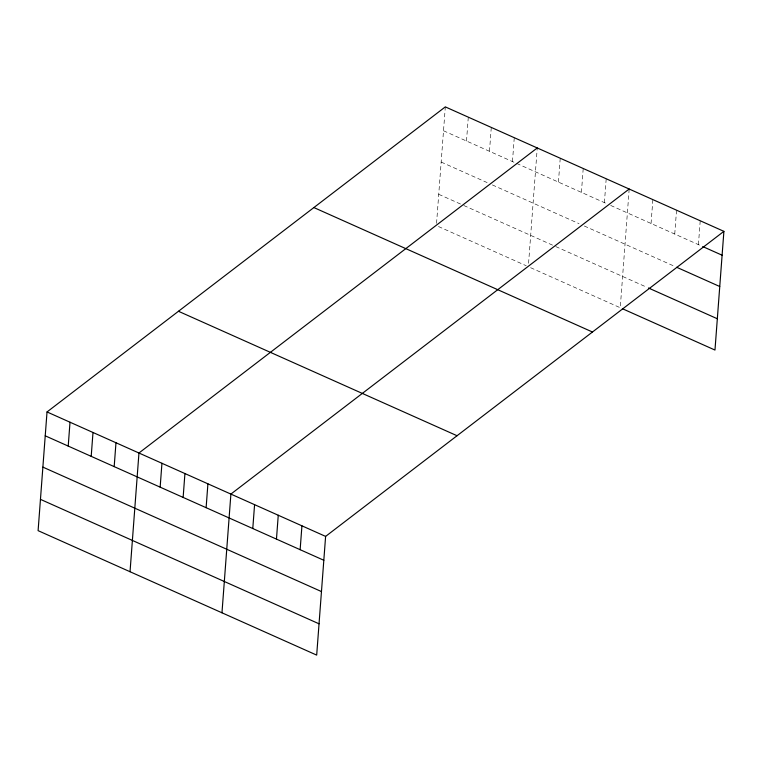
<?xml version="1.0" encoding="UTF-8"?>
<svg xmlns="http://www.w3.org/2000/svg" width="762" height="762" viewBox="0 0 762 762"><rect width="100%" height="100%" fill="white"/><g stroke="black" fill="none" stroke-linecap="round" stroke-linejoin="round"><path stroke-width="0.57" stroke-dasharray="3.81 2.86" d="M436.55 223.371L445.313 106.89M466.496 141.027L468.297 117.157M489.48 151.295L491.28 127.425M512.464 161.563L514.264 137.693M528.571 263.319L537.248 147.961M558.432 182.099L560.232 158.229M581.416 192.367L583.216 168.497M604.399 202.635L606.2 178.765M629.183 189.024L620.249 307.743L529.361 267.138M651.062 223.476L652.863 199.606M674.741 234.058L676.542 210.188M698.421 244.631L700.221 220.761M443.513 130.759L515.598 162.963M516.646 163.43L606.495 203.568M610.667 205.435L701.65 246.078M441.16 162.058L487.128 182.594M492.357 184.928L579.063 223.666M584.292 226L675.618 266.795M438.741 194.31L461.724 204.578M463.81 205.511L553.66 245.64M555.746 246.574L646.29 287.026M438.474 226.533L526.228 265.738"/><path stroke-width="1.14" d="M47.025 411.947L38.1 530.657L316.687 655.11L325.612 536.4L723.9 231.343L445.313 106.89L47.025 411.947L325.612 536.4M68.218 446.084L70.009 422.215M91.202 456.352L92.993 432.483M114.186 466.62L115.976 442.751M130.035 571.729L138.96 453.009L537.248 147.961M160.153 487.156L161.944 463.277M183.137 497.424L184.928 473.545M206.121 507.683L207.912 483.813M221.971 612.8L230.896 494.081L629.183 189.024M252.784 528.533L254.575 504.663M276.463 539.115L278.254 515.236M300.142 549.688L301.933 525.818M723.9 231.343L714.975 350.053L622.402 308.705M702.726 246.555L722.109 255.213M676.694 267.281L719.747 286.512M648.443 287.988L717.328 318.754M313.877 207.559L592.465 332.013M178.46 311.277L457.048 435.731M45.234 435.816L323.821 560.27M42.882 467.116L321.469 591.569M40.453 499.358L319.04 623.811"/></g></svg>
